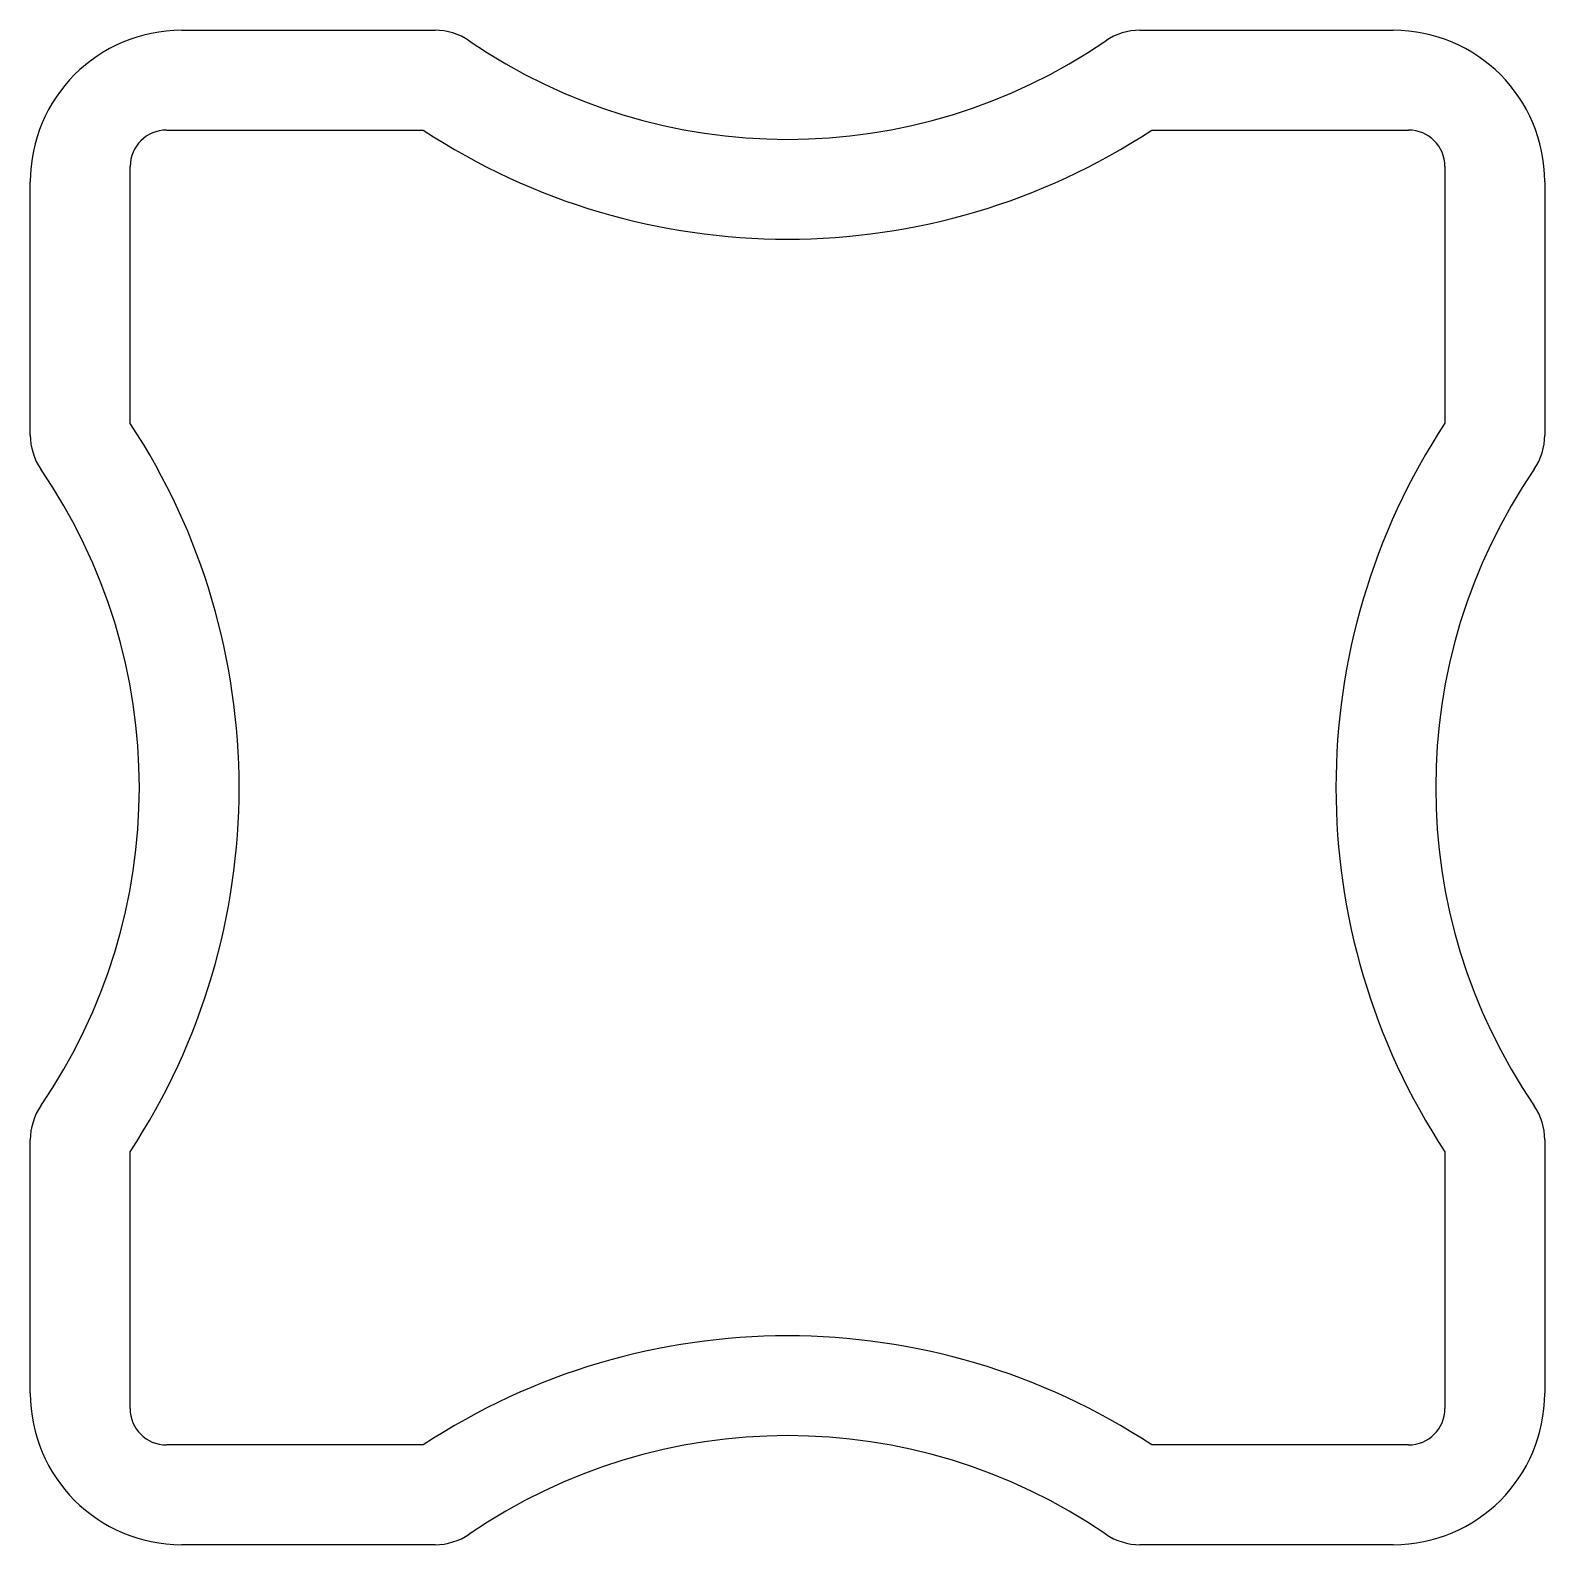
# Model space of a CAD drawing. Extents: x 782.2 to 807.2, y 343.9 to 368.9.
import ezdxf

# ---------------------------------------------------------------- set-up
doc = ezdxf.new("R2010")
doc.units = 0
doc.layers.get('0').update_dxf_attribs({"linetype": 'CONTINUOUS'})

msp = doc.modelspace()

# ---------------------------------------------------------------- linework, layer by layer
for p, q in [((784.718, 368.865), (788.9, 368.865)), ((800.536, 368.865), (804.718, 368.865)), ((784.468, 367.218), (788.703, 367.218)), ((800.733, 367.218), (804.971, 367.218)), ((783.868, 362.375), (783.868, 366.618)), ((805.571, 366.618), (805.571, 362.38)), ((782.218, 362.183), (782.218, 366.365)), ((807.218, 366.365), (807.218, 362.183)), ((782.218, 346.365), (782.218, 350.547)), ((807.218, 350.547), (807.218, 346.365)), ((783.865, 346.112), (783.865, 350.35)), ((805.571, 350.35), (805.571, 346.112)), ((788.703, 345.512), (784.465, 345.512)), ((804.971, 345.512), (800.733, 345.512)), ((788.9, 343.865), (784.718, 343.865)), ((804.718, 343.865), (800.536, 343.865))]:
    msp.add_line(p, q)
for centre, radius, start, end in [((784.718, 366.365), 2.5, 90, 180), ((788.9, 367.865), 1, 55.6179, 90), ((800.536, 367.865), 1, 90, 124.3821), ((804.718, 366.365), 2.5, 0, 90), ((794.718, 376.367), 9.303, 235.6179, 304.3821), ((784.468, 366.618), 0.6, 90, 180), ((794.718, 376.367), 10.95, 236.6797, 303.3203), ((804.971, 366.618), 0.6, 360, 90), ((774.715, 356.365), 10.95, 326.6797, 33.2917), ((814.721, 356.365), 10.95, 146.6797, 213.3203), ((783.218, 362.183), 1, 180, 214.3821), ((806.218, 362.183), 1, 325.6179, 0), ((774.715, 356.365), 9.303, 325.6179, 34.3821), ((814.721, 356.365), 9.303, 145.6179, 214.3821), ((783.218, 350.547), 1, 145.6179, 180), ((806.218, 350.547), 1, 0, 34.3821), ((794.718, 336.362), 10.95, 56.6797, 123.3203), ((784.718, 346.365), 2.5, 180, 270), ((804.718, 346.365), 2.5, 270, 0), ((784.465, 346.112), 0.6, 180, 270), ((804.971, 346.112), 0.6, 270, 0), ((794.718, 336.362), 9.303, 55.6179, 124.3821), ((788.9, 344.865), 1, 270, 304.3821), ((800.536, 344.865), 1, 235.6179, 270)]:
    msp.add_arc(centre, radius, start, end)

doc.saveas('drawing.dxf')
